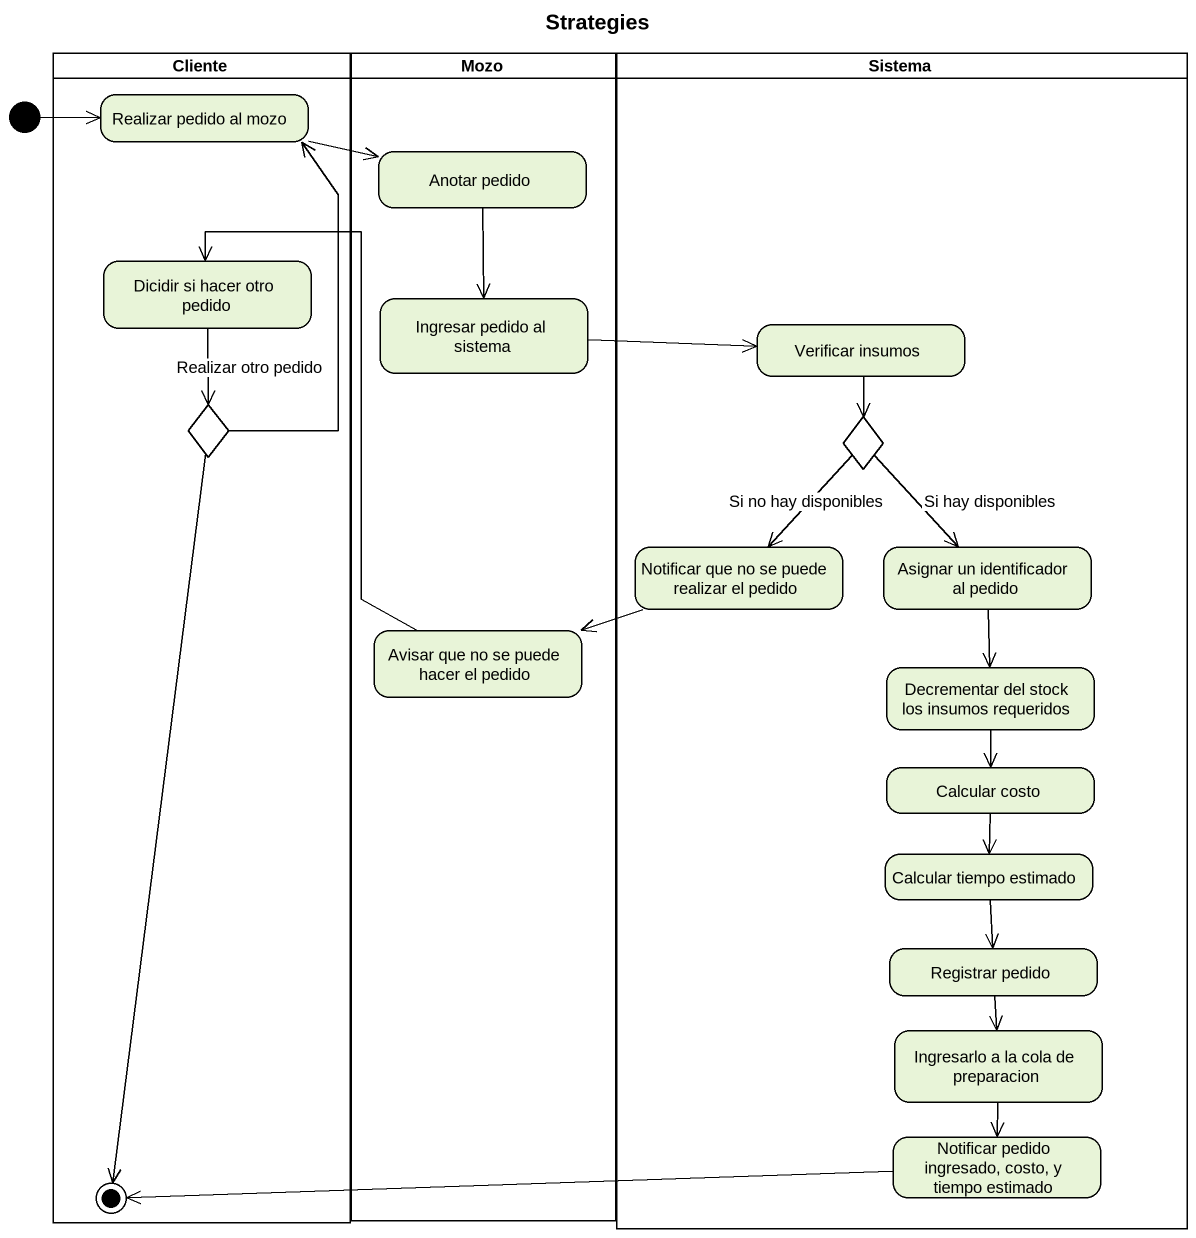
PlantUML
@startuml
title Strategies
hide empty description
state Cliente <<partition>> {
  state "Realizar pedido al mozo" as Realizar_pedido_al_mozo
  state "Dicidir si hacer otro pedido" as Dicidir_si_hacer_otro_pedido
  state choice1 <<choice>>
  state final1 <<end>>
}
state Mozo <<partition>> {
  state "Anotar pedido" as Anotar_pedido
  state "Ingresar pedido al sistema" as Ingresar_pedido_al_sistema
  state "Avisar que no se puede hacer el pedido" as Avisar_que_no_se_puede
}
state Sistema <<partition>> {
  state "Verificar insumos" as Verificar_insumos
  state choice2 <<choice>>
  state "Notificar que no se puede realizar el pedido" as Notificar_que_no_se_puede
  state "Asignar un identificador al pedido" as Asignar_un_identificador_al
  state "Decrementar del stock los insumos requeridos" as Decrementar_del_stock_los
  state "Calcular costo" as Calcular_costo
  state "Calcular tiempo estimado" as Calcular_tiempo_estimado
  state "Registrar pedido" as Registrar_pedido
  state "Ingresarlo a la cola de preparacion" as Ingresarlo_a_la_cola_de
  state "Notificar pedido ingresado, costo, y tiempo estimado" as Notificar_pedido_ingresado
}
state initial1 <<start>>
initial1 -right-> Realizar_pedido_al_mozo
Realizar_pedido_al_mozo -right-> Anotar_pedido
Anotar_pedido --> Ingresar_pedido_al_sistema
Dicidir_si_hacer_otro_pedido --> choice1
Ingresar_pedido_al_sistema -right-> Verificar_insumos
Verificar_insumos --> choice2
choice1 -up-> Realizar_pedido_al_mozo : Realizar otro pedido
choice1 --> final1
choice2 --> Notificar_que_no_se_puede : Si no hay disponibles
choice2 --> Asignar_un_identificador_al : Si hay disponibles
Notificar_que_no_se_puede -left-> Avisar_que_no_se_puede
Asignar_un_identificador_al --> Decrementar_del_stock_los
Avisar_que_no_se_puede -up-> Dicidir_si_hacer_otro_pedido
Decrementar_del_stock_los --> Calcular_costo
Calcular_costo --> Calcular_tiempo_estimado
Calcular_tiempo_estimado --> Registrar_pedido
Registrar_pedido --> Ingresarlo_a_la_cola_de
Ingresarlo_a_la_cola_de --> Notificar_pedido_ingresado
Notificar_pedido_ingresado -left-> final1
@enduml
